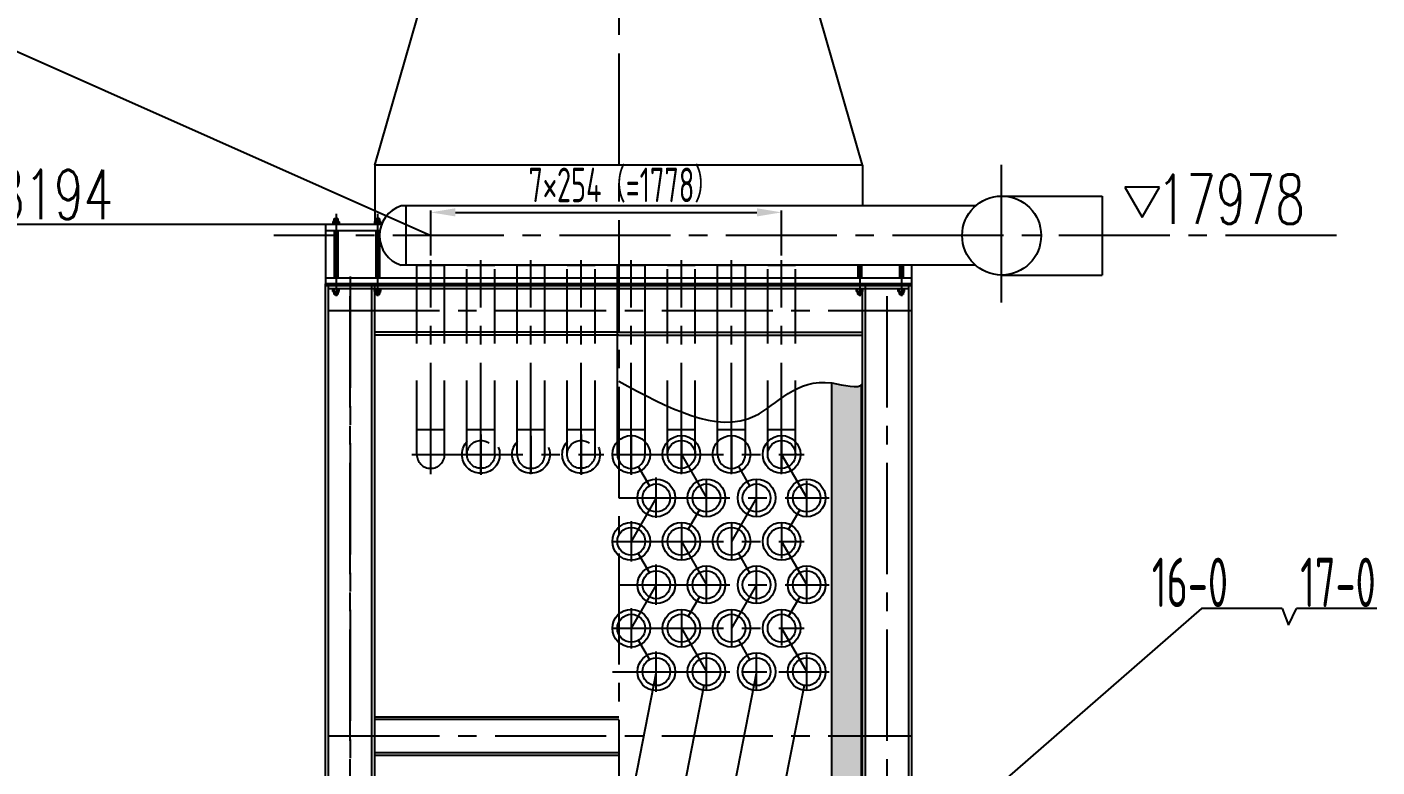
# Model space of a CAD drawing. Header units: millimetres. Extents: x 6566 to 7427, y 671 to 1285.
# Drawn here: x 6664.3 to 6801.1, y 1024.6 to 1099.5 of the extents above; entities that cross this region are included whole.
import ezdxf

# ---------------------------------------------------------------- set-up
doc = ezdxf.new("R2010")
doc.units = ezdxf.units.MM
doc.header["$LTSCALE"] = 15
doc.header["$MEASUREMENT"] = 0
doc.linetypes.add('CENTER2', pattern=[1.125, 0.75, -0.125, 0.125, -0.125])
doc.linetypes.add('DASHED', pattern=[0.75, 0.5, -0.25])
for name, color, linetype in [('LAYER1', 7, 'Continuous'), ('LAYER2', 2, 'CENTER2'), ('LAYER3', 1, 'Continuous'), ('LAYER4', 4, 'DASHED')]:
    doc.layers.add(name, color=color, linetype=linetype)
doc.styles.add('HZTXT', font='ascii.shx', dxfattribs={"width": 0.7, "height": 3.5, "bigfont": 'HZTXT.shx'})
doc.styles.add('SXFT', font='romans.shx', dxfattribs={"width": 0.7, "bigfont": 'SXFT.shx'})
doc.dimstyles.new('ISO-25$0', dxfattribs={"dimtxt": 3.5, "dimasz": 2.5, "dimexe": 0.18, "dimexo": 0.5, "dimgap": 1, "dimtad": 1, "dimdec": 4, "dimzin": 0, "dimdsep": 46, "dimtxsty": 'HZTXT', "dimcen": 0, "dimadec": 0, "dimazin": 0, "dimtfac": 0.714286, "dimtdec": 4, "dimtofl": 0, "dimtmove": 1, "dimatfit": 3, "dimfxl": 0, "dimtolj": 1, "dimtzin": 0, "dimarcsym": 0})
pattern_1 = [(50, (935.95126, 0), (0.71726018, -0.062752135), [0.075, -0.825]), (355, (935.95126, 0), (-0.13875133, 0.75219213), [0.06, -0.66]), (100.4514, (936.011, -0.0052), (0.57850938, 0.68943954), [0.06374019, -0.70114211]), (46.1842, (935.95126, 0.2), (1.06724105, -0.16551901), [0.1125, -1.2375]), (96.6356, (936.0402, 0.1862), (0.9346627, 0.97411787), [0.09561029, -1.051713]), (351.1842, (935.9513, 0.2), (0.93466195, 0.9741186), [0.09, -0.99]), (21, (936.05126, 0.15), (0.59690705, -0.40261889), [0.075, -0.825]), (326, (936.05126, 0.15), (0.24331533, 0.725150045), [0.06, -0.66]), (71.4514, (936.101, 0.11645), (0.84022263, 0.3225305), [0.06374019, -0.70114211]), (37.5, (935.95126, 0), (0.012159855, 0.332893854), [0, -0.652, 0, -0.67, 0, -0.6625]), (7.5, (935.95126, 0), (0.263069537, 0.394411712), [0, -0.382, 0, -0.637, 0, -0.2525]), (327.5, (935.72826, 0), (0.533822436, -0.022554872), [0, -0.25, 0, -0.78, 0, -1.035]), (317.5, (935.62826, 0), (0.58318617, 0.100104982), [0, -0.325, 0, -0.518, 0, -0.735])]

# ---------------------------------------------------------------- blocks, each defined once
blk = doc.blocks.new('*D24')
at = {"layer": 'DEFPOINTS', "color": 0}
for p in [(6740.75, 1080.74), (6705.19, 1075.89), (6740.75, 1075.89)]:
    blk.add_point(p, dxfattribs=at)
at = {"layer": 'LAYER1', "color": 0, "lineweight": -2}
for p, q in [((6705.19, 1076.39), (6705.19, 1080.92)), ((6740.75, 1076.39), (6740.75, 1080.92)), ((6707.69, 1080.74), (6738.25, 1080.74))]:
    blk.add_line(p, q, dxfattribs=at)
at = {"layer": 'LAYER1', "color": 0}
for points in [[(6707.69, 1081.16), (6707.69, 1080.33), (6705.19, 1080.74)], [(6738.25, 1081.16), (6738.25, 1080.33), (6740.75, 1080.74)]]:
    blk.add_solid(points, dxfattribs=at)
at = {"layer": 'LAYER1', "color": 0, "insert": (6724.73, 1083.49), "char_height": 3.5, "attachment_point": 5, "style": 'HZTXT'}
blk.add_mtext('\\A1;7×254（=1778）', dxfattribs=at)

msp = doc.modelspace()

# ---------------------------------------------------------------- hatches: boundary and pattern name
at = {"layer": 'LAYER1'}
h = msp.add_hatch(dxfattribs=at)
h.set_pattern_fill('AR-CONC', color=0, scale=0.1, style=0)
h.set_pattern_definition(pattern_1)
edge = h.paths.add_edge_path()
edge.add_line((6745.83422, 1027.72392), (6748.84474, 1027.72392))
edge.add_line((6748.84474, 1027.72392), (6748.84474, 1063.29102))
edge.add_spline(control_points=[(6748.84474, 1063.29102), (6748.33202, 1062.82615), (6746.99304, 1063.30564), (6745.83422, 1063.46161)], knot_values=[22.714732639, 22.714732639, 22.714732639, 22.714732639, 25.404284051, 25.404284051, 25.404284051, 25.404284051], degree=3, periodic=0)
edge.add_line((6745.83422, 1063.46161), (6745.83422, 1027.72392))
h = msp.add_hatch(dxfattribs=at)
h.set_pattern_fill('AR-CONC', color=0, scale=0.1, style=0)
h.set_pattern_definition(pattern_1)
h.paths.add_polyline_path([(6748.84474, 1027.72392), (6745.83422, 1027.72392), (6745.83422, 1008.02654), (6748.84474, 1010.64504)])

# ---------------------------------------------------------------- linework, layer by layer
for p, q in [((6775.55024, 1083.28345), (6777.30023, 1080.25239)), ((6779.05021, 1083.28345), (6775.55024, 1083.28345)), ((6777.30023, 1080.25239), (6779.05021, 1083.28345))]:
    msp.add_line(p, q)
for p, q in [((6657.88959, 1099.43554), (6705.19422, 1078.39451)), ((6694.53422, 1079.51192), (6654.69354, 1079.51192)), ((6695.43144, 1080.10897), (6695.43144, 1079.82223)), ((6695.75438, 1080.10897), (6695.75438, 1079.82223)), ((6699.65144, 1080.10897), (6699.65144, 1079.82223)), ((6699.97438, 1080.10897), (6699.97438, 1079.82223)), ((6703.78422, 1075.39458), (6702.18527, 1075.39458)), ((6695.43144, 1072.41624), (6695.43144, 1072.70299)), ((6695.75438, 1072.41624), (6695.75438, 1072.70299)), ((6699.65144, 1072.41624), (6699.65144, 1072.70299)), ((6699.97438, 1072.41624), (6699.97438, 1072.70299)), ((6748.51406, 1072.41624), (6748.51406, 1072.70299)), ((6748.83701, 1072.41624), (6748.83701, 1072.70299)), ((6752.73406, 1072.41624), (6752.73406, 1072.70299)), ((6753.05701, 1072.41624), (6753.05701, 1072.70299)), ((6783.30046, 1040.61409), (6742.21854, 1004.88168)), ((6791.47399, 1040.61409), (6783.30046, 1040.61409)), ((6791.47399, 1040.61409), (6792.11953, 1038.93395)), ((6792.11953, 1038.93395), (6792.91851, 1040.61409)), ((6801.09204, 1040.61409), (6792.91851, 1040.61409))]:
    msp.add_line(p, q, dxfattribs=at)
at = {"layer": 'LAYER1', "color": 1}
for p, q in [((6763.05253, 1071.62029), (6763.05253, 1085.554)), ((6763.05253, 1082.39451), (6773.22581, 1082.39451)), ((6773.22581, 1082.39451), (6773.22581, 1074.39451)), ((6760.40678, 1081.39451), (6702.18527, 1081.39451)), ((6702.65469, 1081.39451), (6702.65469, 1075.39458)), ((6760.40671, 1075.39458), (6702.18527, 1075.39458)), ((6703.78422, 1075.39458), (6706.60422, 1075.39458)), ((6703.78422, 1068.61056), (6703.78422, 1075.39458)), ((6706.60422, 1068.61056), (6706.60422, 1075.39458)), ((6713.94422, 1075.39458), (6716.76422, 1075.39458)), ((6713.94422, 1068.61056), (6713.94422, 1075.39458)), ((6716.76422, 1068.61056), (6716.76422, 1075.39458)), ((6724.10422, 1056.22392), (6724.10422, 1075.39458)), ((6724.10422, 1075.39458), (6726.92422, 1075.39458)), ((6726.92422, 1056.22392), (6726.92422, 1075.39458)), ((6734.26422, 1056.22392), (6734.26422, 1075.39458)), ((6734.26422, 1075.39458), (6737.08422, 1075.39458)), ((6737.08422, 1056.22392), (6737.08422, 1075.39458)), ((6763.05253, 1074.39451), (6773.22581, 1074.39451)), ((6724.10422, 1058.76392), (6726.92422, 1058.76392)), ((6734.26422, 1058.76392), (6737.08422, 1058.76392)), ((6730.59422, 1056.22392), (6733.13422, 1051.82392)), ((6740.75422, 1056.22392), (6743.29422, 1051.82392)), ((6726.21915, 1055.00279), (6727.34929, 1053.04506)), ((6736.37915, 1055.00279), (6737.50929, 1053.04506)), ((6728.05422, 1051.82392), (6725.51422, 1047.42392)), ((6738.21422, 1051.82392), (6735.67422, 1047.42392)), ((6732.42929, 1050.60279), (6731.29915, 1048.64506)), ((6742.58929, 1050.60279), (6741.45915, 1048.64506)), ((6730.59422, 1047.42392), (6733.13422, 1043.02392)), ((6740.75422, 1047.42392), (6743.29422, 1043.02392)), ((6726.21915, 1046.20279), (6727.34929, 1044.24506)), ((6736.37915, 1046.20279), (6737.50929, 1044.24506)), ((6728.05422, 1043.02392), (6725.51422, 1038.62392)), ((6738.21422, 1043.02392), (6735.67422, 1038.62392)), ((6732.42929, 1041.80279), (6731.29915, 1039.84506)), ((6742.58929, 1041.80279), (6741.45915, 1039.84506)), ((6730.59422, 1038.62392), (6733.13422, 1034.22392)), ((6740.75422, 1038.62392), (6743.29422, 1034.22392)), ((6726.21915, 1037.40279), (6727.34929, 1035.44506)), ((6736.37915, 1037.40279), (6737.50929, 1035.44506)), ((6728.05422, 1034.22392), (6725.51422, 1021.22392)), ((6738.21422, 1034.22392), (6735.67422, 1021.22392)), ((6732.86384, 1032.84009), (6730.8646, 1022.60776)), ((6743.02384, 1032.84009), (6741.0246, 1022.60776))]:
    msp.add_line(p, q, dxfattribs=at)
msp.add_circle((6763.05253, 1078.39451), 4, dxfattribs=at)
at = {"layer": 'LAYER1', "color": 3}
for centre in [(6725.51422, 1056.22392), (6730.59422, 1056.22392), (6735.67422, 1056.22392), (6740.75422, 1056.22392), (6728.05422, 1051.82392), (6733.13422, 1051.82392), (6738.21422, 1051.82392), (6743.29422, 1051.82392), (6725.51422, 1047.42392), (6730.59422, 1047.42392), (6735.67422, 1047.42392), (6740.75422, 1047.42392), (6728.05422, 1043.02392), (6733.13422, 1043.02392), (6738.21422, 1043.02392), (6743.29422, 1043.02392), (6725.51422, 1038.62392), (6730.59422, 1038.62392), (6735.67422, 1038.62392), (6740.75422, 1038.62392), (6728.05422, 1034.22392), (6733.13422, 1034.22392), (6738.21422, 1034.22392), (6743.29422, 1034.22392)]:
    msp.add_circle(centre, 1.91, dxfattribs=at)
at = {"layer": 'LAYER1', "color": 1}
msp.add_arc((6703.1555, 1078.39454), 3.15296, 107.9219764, 252.0780236, dxfattribs=at)
at = {"layer": 'LAYER1'}
msp.add_open_spline([(6724.24422, 1063.64218), (6729.23337, 1060.95294), (6737.1898, 1056.66427), (6742.82446, 1064.88709), (6748.55423, 1062.74482), (6748.95422, 1063.4261)], degree=3, knots=[0, 0, 0, 0, 14.243456781, 22.714732639, 25.62622292, 25.62622292, 25.62622292, 25.62622292], dxfattribs=at)
at = {"layer": 'LAYER2'}
for p, q in [((6724.24422, 1248.71021), (6724.24422, 995.43646)), ((6695.59291, 1080.59106), (6695.59291, 1072.25482)), ((6699.81291, 1080.59106), (6699.81291, 1072.25482)), ((6796.98789, 1078.39451), (6689.30793, 1078.39451)), ((6705.19422, 1054.24077), (6705.19422, 1075.88803)), ((6710.27422, 1054.24077), (6710.27422, 1075.88803)), ((6715.35422, 1054.24077), (6715.35422, 1075.88803)), ((6720.43422, 1054.24077), (6720.43422, 1075.88803)), ((6725.51422, 1054.24077), (6725.51422, 1075.88803)), ((6730.59422, 1054.24077), (6730.59422, 1075.88803)), ((6735.67422, 1054.24077), (6735.67422, 1075.88803)), ((6740.75422, 1054.24077), (6740.75422, 1075.88803)), ((6748.67554, 1075.39458), (6748.67554, 1072.25482)), ((6752.89554, 1075.39458), (6752.89554, 1072.25482)), ((6697.03422, 1074.23197), (6697.03422, 976.46362)), ((6697.03422, 976.61392), (6697.03422, 1073.81338)), ((6751.45422, 976.61392), (6751.45422, 1073.81338)), ((6694.84724, 1070.81192), (6753.07422, 1070.81192)), ((6750.57422, 1070.81192), (6753.95422, 1070.81192)), ((6710.27422, 1058.25598), (6710.27422, 1054.16958)), ((6715.35422, 1058.09881), (6715.35422, 1054.32675)), ((6720.43422, 1058.25598), (6720.43422, 1054.16958)), ((6720.43422, 1058.09881), (6720.43422, 1054.40534)), ((6725.51422, 1058.25598), (6725.51422, 1054.16958)), ((6730.59422, 1058.09881), (6730.59422, 1054.32675)), ((6735.67422, 1058.09881), (6735.67422, 1054.40534)), ((6740.75422, 1058.09881), (6740.75422, 1054.48392)), ((6703.28422, 1056.22392), (6722.71989, 1056.22392)), ((6723.60422, 1056.22392), (6743.03989, 1056.22392)), ((6728.05422, 1049.79186), (6728.05422, 1053.87826)), ((6733.13422, 1049.94903), (6733.13422, 1053.72109)), ((6738.21422, 1049.94903), (6738.21422, 1053.64251)), ((6743.29422, 1049.94903), (6743.29422, 1053.56392)), ((6724.24422, 1051.82392), (6745.57989, 1051.82392)), ((6725.51422, 1049.45598), (6725.51422, 1045.36958)), ((6730.59422, 1049.29881), (6730.59422, 1045.52675)), ((6735.67422, 1049.29881), (6735.67422, 1045.60534)), ((6740.75422, 1049.29881), (6740.75422, 1045.68392)), ((6723.60422, 1047.42392), (6743.03989, 1047.42392)), ((6728.05422, 1040.99186), (6728.05422, 1045.07826)), ((6733.13422, 1041.14903), (6733.13422, 1044.92109)), ((6738.21422, 1041.14903), (6738.21422, 1044.84251)), ((6743.29422, 1041.14903), (6743.29422, 1044.76392)), ((6724.24422, 1043.02392), (6745.57989, 1043.02392)), ((6725.51422, 1040.65598), (6725.51422, 1036.56958)), ((6730.59422, 1040.49881), (6730.59422, 1036.72675)), ((6735.67422, 1040.49881), (6735.67422, 1036.80534)), ((6740.75422, 1040.49881), (6740.75422, 1036.88392)), ((6723.60422, 1038.62392), (6743.03989, 1038.62392)), ((6728.05422, 1032.19186), (6728.05422, 1036.27826)), ((6733.13422, 1032.34903), (6733.13422, 1036.12109)), ((6738.21422, 1032.34903), (6738.21422, 1036.04251)), ((6743.29422, 1032.34903), (6743.29422, 1035.96392)), ((6723.60422, 1034.22392), (6743.03989, 1034.22392)), ((6724.24422, 1034.22392), (6745.57989, 1034.22392)), ((6694.84724, 1027.72392), (6753.95422, 1027.72392))]:
    msp.add_line(p, q, dxfattribs=at)
at = {"layer": 'LAYER3'}
for p, q in [((6699.53422, 1085.51192), (6712.08422, 1129.11192)), ((6748.95422, 1085.51192), (6736.40422, 1129.11192)), ((6745.83422, 1085.51192), (6699.53422, 1085.51192)), ((6699.53422, 1085.51192), (6699.53422, 1079.51192)), ((6748.95422, 1085.51192), (6745.83422, 1085.51192)), ((6748.95422, 1085.51192), (6748.95422, 1081.39451)), ((6694.53422, 1079.51192), (6694.53422, 1073.51192)), ((6700.20717, 1079.51192), (6694.53422, 1079.51192)), ((6695.33803, 1079.82223), (6695.27399, 1079.78525)), ((6695.27399, 1079.78525), (6695.40328, 1079.78525)), ((6695.27399, 1079.78525), (6695.27399, 1079.51192)), ((6695.28257, 1079.7902), (6695.32315, 1079.81364)), ((6695.33803, 1079.82223), (6695.58048, 1079.82223)), ((6695.40328, 1080.08081), (6695.43144, 1080.10897)), ((6695.40328, 1080.08081), (6695.40328, 1079.85967)), ((6695.40328, 1079.82223), (6695.40328, 1080.08081)), ((6695.40328, 1080.08081), (6695.59291, 1080.08081)), ((6695.40328, 1079.78525), (6695.40328, 1079.51192)), ((6695.42752, 1080.10506), (6695.41756, 1080.09509)), ((6695.43144, 1080.10897), (6695.59291, 1080.10897)), ((6695.75438, 1080.10897), (6695.59291, 1080.10897)), ((6695.78254, 1080.08081), (6695.59291, 1080.08081)), ((6695.84779, 1079.82223), (6695.60534, 1079.82223)), ((6695.78254, 1080.08081), (6695.75438, 1080.10897)), ((6695.7583, 1080.10506), (6695.76826, 1080.09509)), ((6695.78254, 1079.82223), (6695.78254, 1080.08081)), ((6695.78254, 1080.08081), (6695.78254, 1079.85967)), ((6695.91183, 1079.78525), (6695.78254, 1079.78525)), ((6695.78254, 1079.78525), (6695.78254, 1079.51192)), ((6695.84779, 1079.82223), (6695.91183, 1079.78525)), ((6695.90325, 1079.7902), (6695.86267, 1079.81364)), ((6695.91183, 1079.78525), (6695.91183, 1079.51192)), ((6699.55803, 1079.82223), (6699.49399, 1079.78525)), ((6699.49399, 1079.78525), (6699.49399, 1079.51192)), ((6699.49399, 1079.78525), (6699.62328, 1079.78525)), ((6699.50257, 1079.7902), (6699.54315, 1079.81364)), ((6699.55803, 1079.82223), (6699.80048, 1079.82223)), ((6699.62328, 1080.08081), (6699.65144, 1080.10897)), ((6699.62328, 1080.08081), (6699.81291, 1080.08081)), ((6699.62328, 1079.82223), (6699.62328, 1080.08081)), ((6699.62328, 1080.08081), (6699.62328, 1079.85967)), ((6699.62328, 1079.78525), (6699.62328, 1079.51192)), ((6699.64752, 1080.10506), (6699.63756, 1080.09509)), ((6699.65144, 1080.10897), (6699.81291, 1080.10897)), ((6699.97438, 1080.10897), (6699.81291, 1080.10897)), ((6700.00254, 1080.08081), (6699.81291, 1080.08081)), ((6700.06779, 1079.82223), (6699.82534, 1079.82223)), ((6700.00254, 1080.08081), (6699.97438, 1080.10897)), ((6699.9783, 1080.10506), (6699.98826, 1080.09509)), ((6700.00254, 1080.08081), (6700.00254, 1079.85967)), ((6700.00254, 1079.82223), (6700.00254, 1080.08081)), ((6700.00254, 1079.78525), (6700.00254, 1079.51192)), ((6700.13183, 1079.78525), (6700.00254, 1079.78525)), ((6700.06779, 1079.82223), (6700.13183, 1079.78525)), ((6700.12325, 1079.7902), (6700.08267, 1079.81364)), ((6700.13183, 1079.78525), (6700.13183, 1079.51192)), ((6694.53422, 1078.91192), (6700.04528, 1078.91192)), ((6695.40328, 1078.91192), (6695.40328, 1074.11192)), ((6695.78254, 1078.91192), (6695.78254, 1074.11192)), ((6699.62328, 1078.91192), (6699.62328, 1074.11192)), ((6700.00254, 1078.91192), (6700.00254, 1074.11192)), ((6748.48591, 1075.39458), (6748.48591, 1074.11192)), ((6748.86517, 1075.39458), (6748.86517, 1074.11192)), ((6752.70591, 1075.39458), (6752.70591, 1074.11192)), ((6753.08517, 1075.39458), (6753.08517, 1074.11192)), ((6753.95422, 1073.51192), (6753.95422, 1075.39458)), ((6694.53422, 1074.11192), (6745.83422, 1074.11192)), ((6745.83422, 1074.11192), (6753.95422, 1074.11192)), ((6694.53422, 1048.15192), (6694.53422, 1073.51192)), ((6753.95422, 1073.51192), (6694.53422, 1073.51192)), ((6753.95422, 1073.31192), (6694.53422, 1073.31192)), ((6694.84724, 1048.15192), (6694.84724, 1073.31192)), ((6753.64121, 1073.01329), (6694.84724, 1073.01329)), ((6695.27399, 1072.73996), (6695.27399, 1073.01329)), ((6695.27399, 1072.73996), (6695.40328, 1072.73996)), ((6695.33803, 1072.70299), (6695.27399, 1072.73996)), ((6695.28257, 1072.73501), (6695.32315, 1072.71158)), ((6695.33803, 1072.70299), (6695.58048, 1072.70299)), ((6695.40328, 1072.73996), (6695.40328, 1073.01329)), ((6695.40328, 1072.70299), (6695.40328, 1072.4444)), ((6695.40328, 1072.4444), (6695.40328, 1072.66554)), ((6695.84779, 1072.70299), (6695.60534, 1072.70299)), ((6695.78254, 1072.73996), (6695.78254, 1073.01329)), ((6695.91183, 1072.73996), (6695.78254, 1072.73996)), ((6695.78254, 1072.70299), (6695.78254, 1072.4444)), ((6695.78254, 1072.4444), (6695.78254, 1072.66554)), ((6695.84779, 1072.70299), (6695.91183, 1072.73996)), ((6695.90325, 1072.73501), (6695.86267, 1072.71158)), ((6695.91183, 1072.73996), (6695.91183, 1073.01329)), ((6699.22121, 1017.56392), (6699.22121, 1073.31192)), ((6699.49399, 1072.73996), (6699.49399, 1073.01329)), ((6699.55803, 1072.70299), (6699.49399, 1072.73996)), ((6699.49399, 1072.73996), (6699.62328, 1072.73996)), ((6699.50257, 1072.73501), (6699.54315, 1072.71158)), ((6699.53422, 986.77392), (6699.53422, 1073.31192)), ((6699.55803, 1072.70299), (6699.80048, 1072.70299)), ((6699.62328, 1072.73996), (6699.62328, 1073.01329)), ((6699.62328, 1072.70299), (6699.62328, 1072.4444)), ((6699.62328, 1072.4444), (6699.62328, 1072.66554)), ((6700.06779, 1072.70299), (6699.82534, 1072.70299)), ((6700.00254, 1072.73996), (6700.00254, 1073.01329)), ((6700.13183, 1072.73996), (6700.00254, 1072.73996)), ((6700.00254, 1072.70299), (6700.00254, 1072.4444)), ((6700.00254, 1072.4444), (6700.00254, 1072.66554)), ((6700.06779, 1072.70299), (6700.13183, 1072.73996)), ((6700.12325, 1072.73501), (6700.08267, 1072.71158)), ((6700.13183, 1072.73996), (6700.13183, 1073.01329)), ((6724.24422, 1073.51192), (6753.95422, 1073.51192)), ((6748.35661, 1072.73996), (6748.35661, 1073.01329)), ((6748.42066, 1072.70299), (6748.35661, 1072.73996)), ((6748.35661, 1072.73996), (6748.48591, 1072.73996)), ((6748.36519, 1072.73501), (6748.40578, 1072.71158)), ((6748.42066, 1072.70299), (6748.66311, 1072.70299)), ((6748.48591, 1072.73996), (6748.48591, 1073.01329)), ((6748.48591, 1072.70299), (6748.48591, 1072.4444)), ((6748.48591, 1072.4444), (6748.48591, 1072.66554)), ((6748.93041, 1072.70299), (6748.68797, 1072.70299)), ((6748.86517, 1072.73996), (6748.86517, 1073.01329)), ((6748.99446, 1072.73996), (6748.86517, 1072.73996)), ((6748.86517, 1072.70299), (6748.86517, 1072.4444)), ((6748.86517, 1072.4444), (6748.86517, 1072.66554)), ((6748.93041, 1072.70299), (6748.99446, 1072.73996)), ((6748.98588, 1072.73501), (6748.94529, 1072.71158)), ((6748.95422, 1048.15192), (6748.95422, 1073.01329)), ((6748.99446, 1072.73996), (6748.99446, 1073.01329)), ((6749.26724, 1048.15192), (6749.26724, 1073.31192)), ((6749.26724, 1068.61056), (6749.26724, 1073.01329)), ((6752.57661, 1072.73996), (6752.57661, 1073.01329)), ((6752.57661, 1072.73996), (6752.70591, 1072.73996)), ((6752.64066, 1072.70299), (6752.57661, 1072.73996)), ((6752.58519, 1072.73501), (6752.62578, 1072.71158)), ((6752.64066, 1072.70299), (6752.88311, 1072.70299)), ((6752.70591, 1072.73996), (6752.70591, 1073.01329)), ((6752.70591, 1072.70299), (6752.70591, 1072.4444)), ((6752.70591, 1072.4444), (6752.70591, 1072.66554)), ((6753.15041, 1072.70299), (6752.90797, 1072.70299)), ((6753.08517, 1072.73996), (6753.08517, 1073.01329)), ((6753.21446, 1072.73996), (6753.08517, 1072.73996)), ((6753.08517, 1072.70299), (6753.08517, 1072.4444)), ((6753.08517, 1072.4444), (6753.08517, 1072.66554)), ((6753.15041, 1072.70299), (6753.21446, 1072.73996)), ((6753.20588, 1072.73501), (6753.16529, 1072.71158)), ((6753.21446, 1072.73996), (6753.21446, 1073.01329)), ((6753.64121, 1048.15192), (6753.64121, 1073.31192)), ((6753.95422, 1048.15192), (6753.95422, 1073.51192)), ((6695.40328, 1072.4444), (6695.59291, 1072.4444)), ((6695.40328, 1072.4444), (6695.43144, 1072.41624)), ((6695.42752, 1072.42016), (6695.41756, 1072.43012)), ((6695.43144, 1072.41624), (6695.59291, 1072.41624)), ((6695.78254, 1072.4444), (6695.59291, 1072.4444)), ((6695.75438, 1072.41624), (6695.59291, 1072.41624)), ((6695.78254, 1072.4444), (6695.75438, 1072.41624)), ((6695.7583, 1072.42016), (6695.76826, 1072.43012)), ((6699.62328, 1072.4444), (6699.65144, 1072.41624)), ((6699.62328, 1072.4444), (6699.81291, 1072.4444)), ((6699.64752, 1072.42016), (6699.63756, 1072.43012)), ((6699.65144, 1072.41624), (6699.81291, 1072.41624)), ((6700.00254, 1072.4444), (6699.81291, 1072.4444)), ((6699.97438, 1072.41624), (6699.81291, 1072.41624)), ((6700.00254, 1072.4444), (6699.97438, 1072.41624)), ((6699.9783, 1072.42016), (6699.98826, 1072.43012)), ((6748.48591, 1072.4444), (6748.51406, 1072.41624)), ((6748.48591, 1072.4444), (6748.67554, 1072.4444)), ((6748.51015, 1072.42016), (6748.50018, 1072.43012)), ((6748.51406, 1072.41624), (6748.67554, 1072.41624)), ((6748.86517, 1072.4444), (6748.67554, 1072.4444)), ((6748.83701, 1072.41624), (6748.67554, 1072.41624)), ((6748.86517, 1072.4444), (6748.83701, 1072.41624)), ((6748.84092, 1072.42016), (6748.85089, 1072.43012)), ((6752.70591, 1072.4444), (6752.89554, 1072.4444)), ((6752.70591, 1072.4444), (6752.73406, 1072.41624)), ((6752.73015, 1072.42016), (6752.72018, 1072.43012)), ((6752.73406, 1072.41624), (6752.89554, 1072.41624)), ((6753.08517, 1072.4444), (6752.89554, 1072.4444)), ((6753.05701, 1072.41624), (6752.89554, 1072.41624)), ((6753.08517, 1072.4444), (6753.05701, 1072.41624)), ((6753.06092, 1072.42016), (6753.07089, 1072.43012)), ((6724.24422, 1068.61056), (6699.53422, 1068.61056)), ((6724.24422, 1068.61056), (6748.95422, 1068.61056)), ((6724.24422, 1068.31192), (6699.53422, 1068.31192)), ((6724.24422, 1068.31192), (6748.95422, 1068.31192)), ((6749.26724, 1027.72392), (6749.26724, 1068.31192)), ((6753.64121, 1027.72392), (6753.64121, 1068.31192)), ((6753.95422, 1027.72392), (6753.95422, 1068.31192)), ((6748.95422, 1027.72392), (6748.95422, 1065.84231)), ((6745.83422, 1048.15192), (6745.83422, 1063.46161)), ((6745.83422, 1027.72392), (6745.83422, 1063.46161)), ((6748.84474, 1048.15192), (6748.84474, 1063.29102)), ((6748.84474, 1027.72392), (6748.84474, 1063.29102)), ((6694.53422, 1027.72392), (6694.53422, 1048.15192)), ((6694.84724, 1027.72392), (6694.84724, 1048.15192)), ((6694.53422, 1030.57192), (6694.53422, 1042.72992)), ((6694.84724, 1030.57192), (6694.84724, 1042.72992)), ((6745.83422, 989.372), (6745.83422, 1042.72992)), ((6748.84474, 986.77392), (6748.84474, 1042.72992)), ((6748.95422, 986.77392), (6748.95422, 1042.72992)), ((6749.26724, 992.70792), (6749.26724, 1042.72992)), ((6753.64121, 992.70792), (6753.64121, 1042.72992)), ((6753.95422, 986.77392), (6753.95422, 1042.72992)), ((6694.53422, 1017.56392), (6694.53422, 1029.05192)), ((6694.84724, 1017.56392), (6694.84724, 1029.05192)), ((6699.53422, 1029.66392), (6724.24422, 1029.66392)), ((6699.53422, 1029.40809), (6724.24422, 1029.40809)), ((6699.53422, 1026.03976), (6724.24422, 1026.03976)), ((6699.53422, 1025.78392), (6724.24422, 1025.78392))]:
    msp.add_line(p, q, dxfattribs=at)
for centre in [(6730.59422, 1056.22392), (6740.75422, 1056.22392), (6728.05422, 1051.82392), (6733.13422, 1051.82392), (6738.21422, 1051.82392), (6743.29422, 1051.82392), (6725.51422, 1047.42392), (6730.59422, 1047.42392), (6735.67422, 1047.42392), (6740.75422, 1047.42392), (6728.05422, 1043.02392), (6733.13422, 1043.02392), (6738.21422, 1043.02392), (6743.29422, 1043.02392), (6725.51422, 1038.62392), (6730.59422, 1038.62392), (6735.67422, 1038.62392), (6740.75422, 1038.62392), (6728.05422, 1034.22392), (6733.13422, 1034.22392), (6738.21422, 1034.22392), (6743.29422, 1034.22392)]:
    msp.add_circle(centre, 1.41, dxfattribs=at)
for centre, radius, start, end in [((6695.33386, 1079.7388), 0.08353, 33.7840741, 87.1356576), ((6695.57671, 1079.40059), 0.42195, 87.7991677, 114.2682891), ((6695.60911, 1079.40059), 0.42195, 65.7317109, 92.2008323), ((6695.85196, 1079.7388), 0.08353, 92.8643424, 146.2159259), ((6699.55386, 1079.7388), 0.08353, 33.7840741, 87.1356576), ((6699.79671, 1079.40059), 0.42195, 87.7991677, 114.2682891), ((6699.82911, 1079.40059), 0.42195, 65.7317109, 92.2008323), ((6700.07196, 1079.7388), 0.08353, 92.8643424, 146.2159259), ((6695.33386, 1072.78641), 0.08353, 272.8643424, 326.2159259), ((6695.57671, 1073.12462), 0.42195, 245.7317109, 272.2008323), ((6695.60911, 1073.12462), 0.42195, 267.7991677, 294.2682891), ((6695.85196, 1072.78641), 0.08353, 213.7840741, 267.1356576), ((6699.55386, 1072.78641), 0.08353, 272.8643424, 326.2159259), ((6699.79671, 1073.12462), 0.42195, 245.7317109, 272.2008323), ((6699.82911, 1073.12462), 0.42195, 267.7991677, 294.2682891), ((6700.07196, 1072.78641), 0.08353, 213.7840741, 267.1356576), ((6748.41648, 1072.78641), 0.08353, 272.8643424, 326.2159259), ((6748.65933, 1073.12462), 0.42195, 245.7317109, 272.2008323), ((6748.69174, 1073.12462), 0.42195, 267.7991677, 294.2682891), ((6748.93459, 1072.78641), 0.08353, 213.7840741, 267.1356576), ((6752.63648, 1072.78641), 0.08353, 272.8643424, 326.2159259), ((6752.87933, 1073.12462), 0.42195, 245.7317109, 272.2008323), ((6752.91174, 1073.12462), 0.42195, 267.7991677, 294.2682891), ((6753.15459, 1072.78641), 0.08353, 213.7840741, 267.1356576), ((6725.51422, 1056.22392), 1.41, 180, 360), ((6735.67422, 1056.22392), 1.41, 180, 360)]:
    msp.add_arc(centre, radius, start, end, dxfattribs=at)
at = {"layer": 'LAYER4'}
for p, q in [((6708.86422, 1075.39458), (6711.68422, 1075.39458)), ((6708.86422, 1056.22392), (6708.86422, 1075.39458)), ((6711.68422, 1056.22392), (6711.68422, 1075.39458)), ((6719.02422, 1056.22392), (6719.02422, 1075.39458)), ((6719.02422, 1075.39458), (6721.84422, 1075.39458)), ((6721.84422, 1056.22392), (6721.84422, 1075.39458)), ((6729.18422, 1075.39458), (6732.00422, 1075.39458)), ((6729.18422, 1056.22392), (6729.18422, 1075.39458)), ((6732.00422, 1056.22392), (6732.00422, 1075.39458)), ((6739.34422, 1056.22392), (6739.34422, 1075.39458)), ((6739.34422, 1075.39458), (6742.16422, 1075.39458)), ((6742.16422, 1056.22392), (6742.16422, 1075.39458)), ((6703.78422, 1056.22392), (6703.78422, 1068.61056)), ((6706.60422, 1056.22392), (6706.60422, 1068.61056)), ((6713.94422, 1056.22392), (6713.94422, 1068.61056)), ((6716.76422, 1056.22392), (6716.76422, 1068.61056)), ((6703.78422, 1058.76392), (6706.60422, 1058.76392)), ((6708.86422, 1058.76392), (6711.68422, 1058.76392)), ((6713.94422, 1058.76392), (6716.76422, 1058.76392)), ((6719.02422, 1058.76392), (6721.84422, 1058.76392)), ((6729.18422, 1058.76392), (6732.00422, 1058.76392)), ((6739.34422, 1058.76392), (6742.16422, 1058.76392))]:
    msp.add_line(p, q, dxfattribs=at)
for centre, radius in [((6710.27422, 1056.22392), 1.91), ((6710.27422, 1056.22392), 1.41), ((6715.35422, 1056.22392), 1.91), ((6720.43422, 1056.22392), 1.91), ((6720.43422, 1056.22392), 1.91), ((6720.43422, 1056.22392), 1.41), ((6720.43422, 1056.22392), 1.41)]:
    msp.add_circle(centre, radius, dxfattribs=at)
for centre, end in [((6705.19422, 1056.22392), 0), ((6715.35422, 1056.22392), 360)]:
    msp.add_arc(centre, 1.41, 180, end, dxfattribs=at)

# ---------------------------------------------------------------- texts
at = {"color": 0, "linetype": 'ByBlock', "char_height": 5, "attachment_point": 5, "style": 'SXFT'}
for s, insert in [('18194', (6665.51885, 1082.56543)), ('17978', (6786.28143, 1082.07009))]:
    msp.add_mtext(s, dxfattribs=dict(at, insert=insert))
at = {"layer": 'LAYER1', "style": 'HZTXT', "width": 0.7}
for s, p in [('16-0', (6778.27084, 1040.76918)), ('17-0', (6793.31336, 1040.76918))]:
    msp.add_text(s, height=5, dxfattribs=at).set_placement(p)

# ---------------------------------------------------------------- dimensions: what is measured, and where the dimension line sits
at = {"layer": 'LAYER1', "color": 0}
dim = msp.add_linear_dim(base=(6740.75422, 1080.74379), p1=(6705.19422, 1075.88803), p2=(6740.75422, 1075.88803), text='7×254（=1778）', dimstyle='ISO-25$0', override={"dimatfit": 1}, dxfattribs=at)
dim.commit()
dim.dimension.update_dxf_attribs({"geometry": '*D24', "text_midpoint": (6724.73372, 1080.74379), "dimtype": 160})

doc.saveas('drawing.dxf')
